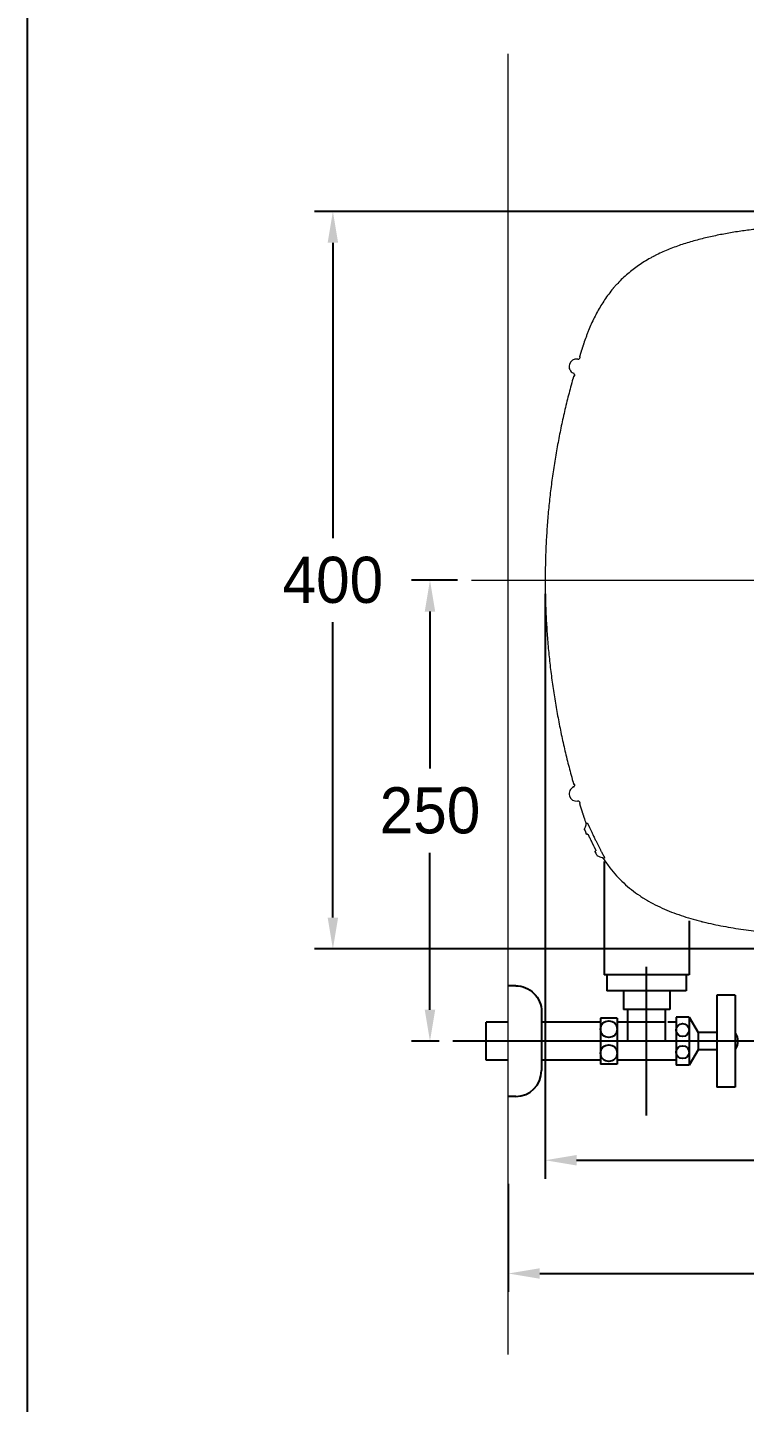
# Model space of a CAD drawing. Header units: millimetres. Extents: x 0 to 1800, y -67 to 2530.
# Drawn here: x 0 to 389, y 1099 to 1845 of the extents above; entities that cross this region are included whole.
import ezdxf
from ezdxf.lldxf.tags import DXFTag

# ---------------------------------------------------------------- set-up
doc = ezdxf.new("R2010")
doc.units = ezdxf.units.MM
for name, color, linetype in [('내부선 및 부속', 4, 'Continuous'), ('도각라인', 255, 'Continuous'), ('외형선', 3, 'Continuous'), ('중심선', 1, 'DASHED'), ('치수선', 7, 'Continuous')]:
    doc.layers.add(name, color=color, linetype=linetype)
doc.styles.add('____', font='')
doc.styles.get('____').set_extended_font_data('굴림')
tags = doc.linetypes.add('DASHDOT', pattern=[70, 31, -13, 13, -13]).pattern_tags.tags
tags[10:11] = [DXFTag(74, 4), DXFTag(75, 0), DXFTag(340, '0'), DXFTag(46, 0.0), DXFTag(50, 0.0), DXFTag(44, 0.0), DXFTag(45, 0.0)]
tags[8:9] = [DXFTag(74, 4), DXFTag(75, 0), DXFTag(340, '0'), DXFTag(46, 0.0), DXFTag(50, 0.0), DXFTag(44, 0.0), DXFTag(45, 0.0)]
tags[6:7] = [DXFTag(74, 4), DXFTag(75, 0), DXFTag(340, '0'), DXFTag(46, 0.0), DXFTag(50, 0.0), DXFTag(44, 0.0), DXFTag(45, 0.0)]
tags[4:5] = [DXFTag(74, 4), DXFTag(75, 0), DXFTag(340, '0'), DXFTag(46, 0.0), DXFTag(50, 0.0), DXFTag(44, 0.0), DXFTag(45, 0.0)]
tags = doc.linetypes.add('DASHED', pattern=[25.72, 12.86, -12.86]).pattern_tags.tags
tags[6:7] = [DXFTag(74, 4), DXFTag(75, 0), DXFTag(340, '0'), DXFTag(46, 0.0), DXFTag(50, 0.0), DXFTag(44, 0.0), DXFTag(45, 0.0)]
tags[4:5] = [DXFTag(74, 4), DXFTag(75, 0), DXFTag(340, '0'), DXFTag(46, 0.0), DXFTag(50, 0.0), DXFTag(44, 0.0), DXFTag(45, 0.0)]
doc.dimstyles.new('MSADIM', dxfattribs={"dimtxt": 33, "dimasz": 17, "dimexe": 10, "dimexo": 7.5, "dimgap": 10, "dimtad": 0, "dimtih": 1, "dimtoh": 1, "dimdec": 0, "dimzin": 1, "dimdsep": 46, "dimtxsty": '____', "dimcen": 11.25, "dimadec": 0, "dimazin": 0, "dimtfac": 1, "dimtdec": 0, "dimtix": 1, "dimtmove": 0, "dimatfit": 3, "dimfxl": 0, "dimtolj": 1, "dimtzin": 1, "dimarcsym": 0})

# ---------------------------------------------------------------- blocks, each defined once
blk = doc.blocks.new('*D37')
at = {"layer": '치수선', "color": 0, "linetype": 'Continuous', "lineweight": -2}
for p, q in [((588.21, 1745.09), (155.58, 1745.09)), ((165.58, 1728.09), (165.58, 1567.93)), ((165.58, 1362.09), (165.58, 1522.26)), ((588.21, 1345.09), (155.58, 1345.09))]:
    blk.add_line(p, q, dxfattribs=at)
at = {"layer": '치수선', "color": 0, "linetype": 'Continuous'}
for points in [[(162.75, 1728.09), (168.42, 1728.09), (165.58, 1745.09)], [(162.75, 1362.09), (168.42, 1362.09), (165.58, 1345.09)]]:
    blk.add_solid(points, dxfattribs=at)
at = {"layer": '치수선', "color": 0, "linetype": 'Continuous', "insert": (165.58, 1545.09), "char_height": 25, "attachment_point": 5, "style": '____'}
blk.add_mtext('\\A1;400', dxfattribs=at)
blk = doc.blocks.new('*D33')
at = {"layer": '치수선', "color": 0, "linetype": 'Continuous', "lineweight": -2}
for p, q in [((233.21, 1545.09), (208.24, 1545.09)), ((218.24, 1528.09), (218.24, 1442.91)), ((218.24, 1312.09), (218.24, 1397.28)), ((223.21, 1295.09), (208.24, 1295.09))]:
    blk.add_line(p, q, dxfattribs=at)
at = {"layer": '치수선', "color": 0, "linetype": 'Continuous'}
for points in [[(215.4, 1528.09), (221.07, 1528.09), (218.24, 1545.09)], [(215.4, 1312.09), (221.07, 1312.09), (218.24, 1295.09)]]:
    blk.add_solid(points, dxfattribs=at)
at = {"layer": '치수선', "color": 0, "linetype": 'Continuous', "insert": (218.24, 1420.09), "char_height": 25, "attachment_point": 5, "style": '____'}
blk.add_mtext('\\A1;250', dxfattribs=at)
blk = doc.blocks.new('*D34')
at = {"layer": '치수선', "color": 0, "linetype": 'Continuous', "lineweight": -2}
for p, q in [((280.71, 1537.59), (280.71, 1220.49)), ((1003.36, 1537.59), (1003.36, 1220.49)), ((297.71, 1230.49), (604.9, 1230.49)), ((986.36, 1230.49), (679.16, 1230.49))]:
    blk.add_line(p, q, dxfattribs=at)
at = {"layer": '치수선', "color": 0, "linetype": 'Continuous'}
for points in [[(297.71, 1233.33), (297.71, 1227.66), (280.71, 1230.49)], [(986.36, 1233.33), (986.36, 1227.66), (1003.36, 1230.49)]]:
    blk.add_solid(points, dxfattribs=at)
at = {"layer": '치수선', "color": 0, "linetype": 'Continuous', "insert": (642.03, 1230.49), "char_height": 25, "attachment_point": 5, "style": '____'}
blk.add_mtext('\\A1;720', dxfattribs=at)
blk = doc.blocks.new('*D35')
at = {"layer": '치수선', "color": 0, "linetype": 'Continuous', "lineweight": -2}
for p, q in [((1003.36, 1537.59), (1003.36, 1159.08)), ((260.71, 1217.64), (260.71, 1159.08)), ((277.71, 1169.08), (594.9, 1169.08)), ((986.36, 1169.08), (669.16, 1169.08))]:
    blk.add_line(p, q, dxfattribs=at)
at = {"layer": '치수선', "color": 0, "linetype": 'Continuous'}
for points in [[(277.71, 1171.92), (277.71, 1166.25), (260.71, 1169.08)], [(986.36, 1171.92), (986.36, 1166.25), (1003.36, 1169.08)]]:
    blk.add_solid(points, dxfattribs=at)
at = {"layer": '치수선', "color": 0, "linetype": 'Continuous', "insert": (632.03, 1169.08), "char_height": 25, "attachment_point": 5, "style": '____'}
blk.add_mtext('\\A1;740', dxfattribs=at)

msp = doc.modelspace()

# ---------------------------------------------------------------- linework, layer by layer
at = {"layer": '내부선 및 부속', "linetype": 'Continuous'}
for p, q in [((312.71, 1392.6), (312.71, 1331.09)), ((358.71, 1360.34), (358.71, 1331.09)), ((358.71, 1331.09), (312.71, 1331.09)), ((314.21, 1331.09), (314.21, 1322.34)), ((357.21, 1331.09), (357.21, 1322.34)), ((264.71, 1325.09), (260.71, 1325.09)), ((357.21, 1322.34), (314.21, 1322.34)), ((323.21, 1322.34), (323.21, 1312.34)), ((348.21, 1322.34), (348.21, 1312.34)), ((373.71, 1320.09), (373.71, 1270.09)), ((383.71, 1320.09), (373.71, 1320.09)), ((383.71, 1320.09), (383.71, 1270.09)), ((248.71, 1284.84), (248.71, 1305.34)), ((260.71, 1305.34), (248.71, 1305.34)), ((278.71, 1311.09), (278.71, 1279.09)), ((310.71, 1305.34), (278.71, 1305.34)), ((310.71, 1307.59), (310.71, 1282.59)), ((319.71, 1307.59), (310.71, 1307.59)), ((319.71, 1307.59), (319.71, 1282.59)), ((337.68, 1305.34), (319.71, 1305.34)), ((348.21, 1312.34), (323.21, 1312.34)), ((325.46, 1295.09), (325.46, 1312.34)), ((345.96, 1305.34), (335.71, 1305.34)), ((345.96, 1295.09), (345.96, 1312.34)), ((351.71, 1305.34), (347.21, 1305.34)), ((358.71, 1308.09), (351.71, 1308.09)), ((351.71, 1308.09), (351.71, 1282.09)), ((358.71, 1308.09), (358.71, 1282.09)), ((358.71, 1308.09), (363.71, 1299.84)), ((363.71, 1299.84), (363.71, 1290.34)), ((373.71, 1299.84), (363.71, 1299.84)), ((363.71, 1290.34), (358.71, 1282.09)), ((373.71, 1290.34), (363.71, 1290.34)), ((260.71, 1284.84), (248.71, 1284.84)), ((310.71, 1284.84), (278.71, 1284.84)), ((319.71, 1282.59), (310.71, 1282.59)), ((351.71, 1284.84), (319.71, 1284.84)), ((358.71, 1282.09), (351.71, 1282.09)), ((383.71, 1270.09), (373.71, 1270.09)), ((264.71, 1265.09), (260.71, 1265.09))]:
    msp.add_line(p, q, dxfattribs=at)
at = {"layer": '내부선 및 부속', "linetype": 'Continuous', "flags": 128}
for points in [[(264.71, 1325.09, -0.414214), (278.71, 1311.09)], [(383.71, 1299.59, -0.31563), (383.71, 1290.59)]]:
    msp.add_lwpolyline(points, format="xyb", dxfattribs=at)
at = {"layer": '내부선 및 부속', "linetype": 'Continuous'}
for centre, radius in [((315.21, 1301.59), 4.5), ((355.21, 1301.09), 3.5), ((315.21, 1288.59), 4.5), ((355.21, 1289.09), 3.5)]:
    msp.add_circle(centre, radius, dxfattribs=at)
msp.add_arc((264.71, 1279.09), 14, 270, 360, dxfattribs=at)
at = {"layer": '내부선 및 부속', "linetype": 'Continuous', "lineweight": 13}
for points, knots in [([(302.88, 1413.14), (302.91, 1413.15), (302.93, 1413.16), (303.01, 1413.2), (303.08, 1413.23), (303.23, 1413.3), (303.32, 1413.34), (303.41, 1413.39)], [0, 0, 0, 0, 0.177242, 0.177242, 0.58862, 0.58862, 1, 1, 1, 1]), ([(303.41, 1413.39), (303.41, 1413.39), (303.41, 1413.39), (303.42, 1413.39), (303.42, 1413.39), (303.42, 1413.39), (303.42, 1413.39), (303.43, 1413.39), (303.43, 1413.39), (303.43, 1413.39), (303.43, 1413.39), (303.44, 1413.39), (303.44, 1413.39), (303.44, 1413.39), (303.44, 1413.39), (303.45, 1413.39), (303.45, 1413.39), (303.45, 1413.38), (303.46, 1413.38), (303.46, 1413.38), (303.46, 1413.38), (303.47, 1413.37), (303.47, 1413.37), (303.47, 1413.37), (303.48, 1413.36), (303.48, 1413.36), (303.48, 1413.36), (303.49, 1413.35), (303.49, 1413.35), (303.5, 1413.34), (303.5, 1413.34), (303.5, 1413.33), (303.51, 1413.33), (303.51, 1413.32), (303.52, 1413.32), (303.52, 1413.31), (303.53, 1413.3), (303.53, 1413.3), (303.54, 1413.29), (303.54, 1413.28), (303.55, 1413.28), (303.55, 1413.27), (303.56, 1413.26), (303.56, 1413.25), (303.57, 1413.25), (303.57, 1413.24), (303.58, 1413.23), (303.58, 1413.22), (303.59, 1413.21), (303.6, 1413.2), (303.6, 1413.19), (303.61, 1413.19), (303.61, 1413.18), (303.62, 1413.17), (303.63, 1413.16), (303.63, 1413.15), (303.64, 1413.13), (303.64, 1413.12), (303.65, 1413.11), (303.66, 1413.1), (303.66, 1413.09), (303.67, 1413.08), (303.68, 1413.07), (303.68, 1413.05), (303.69, 1413.04), (303.7, 1413.03), (303.71, 1413.02), (303.71, 1413), (303.72, 1412.99), (303.73, 1412.98), (303.74, 1412.96), (303.74, 1412.95), (303.75, 1412.94), (303.76, 1412.92), (303.77, 1412.91), (303.77, 1412.89), (303.78, 1412.88), (303.79, 1412.86), (303.8, 1412.85), (303.81, 1412.83), (303.82, 1412.82), (303.82, 1412.8), (303.83, 1412.79), (303.84, 1412.77), (303.85, 1412.75), (303.86, 1412.74), (303.91, 1412.64), (304, 1412.47), (304.14, 1412.17), (304.3, 1411.84), (304.48, 1411.48), (304.67, 1411.08), (304.9, 1410.58), (305.19, 1409.96), (305.54, 1409.2), (305.92, 1408.38), (306.32, 1407.52), (306.74, 1406.63), (307.18, 1405.72), (307.63, 1404.79), (308.05, 1403.93), (308.45, 1403.12), (308.82, 1402.39), (309.19, 1401.66), (309.55, 1400.95), (309.91, 1400.25), (310.27, 1399.57), (310.61, 1398.92), (310.94, 1398.31), (311.25, 1397.73), (311.54, 1397.19), (311.81, 1396.68), (312.05, 1396.22), (312.27, 1395.81), (312.46, 1395.44), (312.57, 1395.22), (312.62, 1395.11), (312.64, 1395.08), (312.65, 1395.05), (312.66, 1395.02), (312.68, 1394.99), (312.69, 1394.96), (312.7, 1394.93), (312.72, 1394.91), (312.73, 1394.88), (312.74, 1394.85), (312.75, 1394.83), (312.76, 1394.81), (312.77, 1394.78), (312.78, 1394.76), (312.79, 1394.74), (312.8, 1394.72), (312.81, 1394.7), (312.81, 1394.68), (312.82, 1394.66), (312.83, 1394.64), (312.83, 1394.62), (312.84, 1394.6), (312.85, 1394.59), (312.85, 1394.57), (312.86, 1394.55), (312.86, 1394.54), (312.86, 1394.53), (312.87, 1394.51), (312.87, 1394.5), (312.87, 1394.49), (312.88, 1394.48), (312.88, 1394.47), (312.88, 1394.46), (312.88, 1394.45), (312.88, 1394.44), (312.88, 1394.43), (312.88, 1394.42), (312.88, 1394.42), (312.88, 1394.41), (312.88, 1394.4), (312.87, 1394.4), (312.87, 1394.4), (312.87, 1394.39), (312.86, 1394.39), (312.86, 1394.39), (312.86, 1394.39), (312.86, 1394.39)], [0, 0, 0, 0, 0.001482, 0.002962, 0.004442, 0.005921, 0.007398, 0.008875, 0.01035, 0.011825, 0.013299, 0.014772, 0.016244, 0.017715, 0.019186, 0.020656, 0.022125, 0.023594, 0.025062, 0.02653, 0.027997, 0.029463, 0.030929, 0.032395, 0.03386, 0.035325, 0.036789, 0.038253, 0.039717, 0.041181, 0.042644, 0.044108, 0.045571, 0.047034, 0.048497, 0.04996, 0.051423, 0.052886, 0.054349, 0.055812, 0.057276, 0.058739, 0.060203, 0.061667, 0.063131, 0.064596, 0.066061, 0.067526, 0.068992, 0.070458, 0.071924, 0.073392, 0.074859, 0.076327, 0.077796, 0.079266, 0.080736, 0.082206, 0.083678, 0.08515, 0.086623, 0.088097, 0.089572, 0.091048, 0.092524, 0.094002, 0.09548, 0.09696, 0.09844, 0.099922, 0.101405, 0.102889, 0.104374, 0.10586, 0.107348, 0.108836, 0.110326, 0.111818, 0.11331, 0.114805, 0.1163, 0.117797, 0.119295, 0.120795, 0.122297, 0.1238, 0.125304, 0.146523, 0.167459, 0.188197, 0.20882, 0.229414, 0.250058, 0.281185, 0.312157, 0.343237, 0.374675, 0.406301, 0.43752, 0.468608, 0.499849, 0.524857, 0.549682, 0.574481, 0.599413, 0.62463, 0.650177, 0.675293, 0.700153, 0.724932, 0.749801, 0.775241, 0.800336, 0.825271, 0.850225, 0.875374, 0.878145, 0.880909, 0.883668, 0.886421, 0.889169, 0.891912, 0.89465, 0.897383, 0.900112, 0.902836, 0.905557, 0.908274, 0.910987, 0.913696, 0.916403, 0.919107, 0.921808, 0.924507, 0.927203, 0.929898, 0.932591, 0.935282, 0.937972, 0.940661, 0.943349, 0.946036, 0.948723, 0.95141, 0.954097, 0.956784, 0.959472, 0.96216, 0.964849, 0.96754, 0.970232, 0.972926, 0.975621, 0.978318, 0.981018, 0.983721, 0.986426, 0.989134, 0.991845, 0.99456, 0.997278, 1, 1, 1, 1]), ([(312.86, 1394.39), (312.85, 1394.38), (312.83, 1394.38), (312.81, 1394.37), (312.79, 1394.36), (312.77, 1394.35), (312.75, 1394.34), (312.73, 1394.33), (312.71, 1394.32), (312.69, 1394.31), (312.67, 1394.3), (312.65, 1394.29), (312.63, 1394.28), (312.62, 1394.27), (312.6, 1394.26), (312.58, 1394.25), (312.56, 1394.25), (312.54, 1394.24), (312.52, 1394.23), (312.51, 1394.22), (312.49, 1394.21), (312.47, 1394.2), (312.45, 1394.2), (312.44, 1394.19), (312.42, 1394.18), (312.4, 1394.17), (312.39, 1394.17), (312.37, 1394.16), (312.35, 1394.15), (312.34, 1394.14), (312.32, 1394.14), (312.31, 1394.13), (312.29, 1394.12), (312.28, 1394.12), (312.26, 1394.11), (312.25, 1394.1), (312.24, 1394.1), (312.23, 1394.1)], [0, 0, 0, 0, 0.028466, 0.056939, 0.085417, 0.113902, 0.142393, 0.170889, 0.199392, 0.227901, 0.256416, 0.284937, 0.313465, 0.341998, 0.370538, 0.399084, 0.427636, 0.456194, 0.484758, 0.513329, 0.541906, 0.570489, 0.599079, 0.627675, 0.656277, 0.684885, 0.7135, 0.742121, 0.770749, 0.799383, 0.828023, 0.85667, 0.885323, 0.913983, 0.942649, 0.971321, 1, 1, 1, 1])]:
    msp.add_open_spline(points, degree=3, knots=knots, dxfattribs=at)
at = {"layer": '도각라인', "color": 7}
msp.add_line((0, 0), (0, 2530), dxfattribs=at)
at = {"layer": '외형선', "linetype": 'Continuous', "lineweight": 18}
msp.add_line((260.71, 1125.09), (260.71, 1830.5), dxfattribs=at)
at = {"layer": '외형선', "linetype": 'Continuous', "lineweight": 13}
for centre, start, end in [((297.66, 1660.94), 80.71558, 246.01477), ((297.66, 1429.24), 112.3192, 279.28444)]:
    msp.add_arc(centre, 4, start, end, dxfattribs=at)
at = {"layer": '외형선'}
msp.add_arc((670.71, 1545.09), 390, 179.99981, 180.00008, dxfattribs=at)
at = {"layer": '외형선', "linetype": 'Continuous', "lineweight": 13}
for points, knots in [([(395.11, 1735.45), (392.62, 1735.15), (390.15, 1734.82), (385.21, 1734.11), (382.75, 1733.72), (377.85, 1732.88), (375.41, 1732.41), (371.77, 1731.66), (370.56, 1731.39), (368.14, 1730.84), (366.94, 1730.56), (364.53, 1729.96), (363.34, 1729.64), (360.95, 1728.99), (359.76, 1728.65), (357.38, 1727.93), (356.2, 1727.56), (353.85, 1726.77), (352.67, 1726.37), (350.34, 1725.51), (349.17, 1725.06), (346.86, 1724.12), (345.71, 1723.63), (343.42, 1722.61), (342.28, 1722.07), (340.86, 1721.37), (340.44, 1721.15), (340.02, 1720.93), (339.74, 1720.79), (339.6, 1720.72), (338.89, 1720.35), (338.34, 1720.05), (335.57, 1718.52), (333.44, 1717.2), (330.35, 1715.08), (329.34, 1714.35), (327.36, 1712.83), (326.39, 1712.04), (324.5, 1710.42), (323.57, 1709.58), (321.76, 1707.86), (320.87, 1706.96), (319.58, 1705.58), (318.94, 1704.88), (318.21, 1704.05), (317.9, 1703.69), (317.7, 1703.44), (317.59, 1703.32), (316.67, 1702.23), (315.89, 1701.23), (313.61, 1698.21), (312.21, 1696.12), (309.61, 1691.84), (308.41, 1689.64), (306.74, 1686.26), (305.68, 1683.99), (304.69, 1681.67), (303.98, 1679.91), (303.75, 1679.32), (303.41, 1678.44), (303.29, 1678.14), (303.07, 1677.55), (302.52, 1676.07), (301.99, 1674.57), (301.59, 1673.37)], [0, 0, 0, 0, 0.0625, 0.0625, 0.125, 0.125, 0.1875, 0.1875, 0.21875, 0.21875, 0.25, 0.25, 0.28125, 0.28125, 0.3125, 0.3125, 0.34375, 0.34375, 0.375, 0.375, 0.40625, 0.40625, 0.4375, 0.4375, 0.46875, 0.46875, 0.476562, 0.480469, 0.480469, 0.484375, 0.484375, 0.5, 0.5, 0.5625, 0.5625, 0.59375, 0.59375, 0.625, 0.625, 0.65625, 0.65625, 0.6875, 0.6875, 0.703125, 0.710937, 0.714844, 0.714844, 0.71875, 0.71875, 0.75, 0.75, 0.8125, 0.8125, 0.875, 0.875, 0.90625, 0.9375, 0.9375, 0.953125, 0.953125, 0.960937, 0.960937, 0.96875, 1, 1, 1, 1]), ([(298.34, 1664.89), (298.38, 1664.88), (298.42, 1664.88), (298.46, 1664.88), (298.49, 1664.88), (298.52, 1664.88), (298.56, 1664.88), (298.58, 1664.89), (298.62, 1664.89), (298.64, 1664.89), (298.7, 1664.91), (298.78, 1664.93), (298.85, 1664.96), (298.91, 1664.98), (298.93, 1664.99), (298.96, 1665.01), (298.98, 1665.02), (299.03, 1665.05), (299.1, 1665.1), (299.16, 1665.16), (299.18, 1665.18)], [-0.160439, -0.160439, -0.160439, -0.160439, 0, 0, 0, 0.09849, 0.09849, 0.173616, 0.173616, 0.248741, 0.248741, 0.398993, 0.549245, 0.549245, 0.624371, 0.624371, 0.699497, 0.699497, 0.849748, 1, 1, 1, 1]), ([(299.41, 1665.58), (299.4, 1665.55), (299.39, 1665.51), (299.36, 1665.44), (299.35, 1665.41), (299.32, 1665.36), (299.31, 1665.34), (299.28, 1665.31), (299.27, 1665.29), (299.24, 1665.24), (299.21, 1665.21), (299.18, 1665.18)], [0, 0, 0, 0, 0.25, 0.25, 0.5, 0.5, 0.625, 0.625, 0.75, 0.75, 1, 1, 1, 1]), ([(299.72, 1667.63), (299.69, 1667.54), (299.66, 1667.45), (299.62, 1667.31), (299.6, 1667.26), (299.58, 1667.2), (299.58, 1667.17), (299.56, 1667.13), (299.56, 1667.11), (299.52, 1667), (299.5, 1666.92), (299.47, 1666.82), (299.46, 1666.8), (299.45, 1666.76), (299.45, 1666.74), (299.43, 1666.69), (299.42, 1666.65), (299.39, 1666.55), (299.37, 1666.49), (299.36, 1666.43), (299.35, 1666.41), (299.35, 1666.39), (299.34, 1666.38), (299.33, 1666.34), (299.32, 1666.3), (299.32, 1666.27), (299.31, 1666.25), (299.31, 1666.24), (299.31, 1666.23), (299.31, 1666.23), (299.3, 1666.2), (299.3, 1666.19), (299.3, 1666.19)], [0, 0, 0, 0, 0.125, 0.125, 0.1875, 0.1875, 0.21875, 0.21875, 0.25, 0.25, 0.375, 0.375, 0.40625, 0.40625, 0.4375, 0.4375, 0.5, 0.5, 0.625, 0.625, 0.65625, 0.65625, 0.6875, 0.6875, 0.75, 0.8125, 0.8125, 0.84375, 0.84375, 0.875, 0.875, 1, 1, 1, 1]), ([(299.55, 1666.12), (299.55, 1666.12), (299.55, 1666.11), (299.55, 1666.09), (299.55, 1666.07), (299.54, 1666.07), (299.54, 1666.05), (299.54, 1666.04), (299.53, 1666.02), (299.53, 1665.99), (299.52, 1665.96), (299.52, 1665.94), (299.51, 1665.92), (299.51, 1665.91), (299.5, 1665.9), (299.49, 1665.86), (299.48, 1665.8), (299.46, 1665.73), (299.44, 1665.68), (299.44, 1665.66), (299.43, 1665.62), (299.42, 1665.6), (299.41, 1665.58)], [0, 0, 0, 0, 0.125, 0.25, 0.25, 0.3125, 0.3125, 0.375, 0.375, 0.5, 0.5, 0.5625, 0.59375, 0.59375, 0.625, 0.625, 0.75, 0.875, 0.875, 0.9375, 0.9375, 1, 1, 1, 1]), ([(296.15, 1655.65), (296.15, 1655.65), (296.14, 1655.65), (296.13, 1655.62), (296.13, 1655.61), (296.12, 1655.59), (296.12, 1655.58), (296.11, 1655.57), (296.11, 1655.56), (296.09, 1655.51), (296.08, 1655.47), (296.06, 1655.4), (296.05, 1655.39), (296.05, 1655.36), (296.04, 1655.35), (296.03, 1655.3), (296.02, 1655.27), (295.99, 1655.17), (295.96, 1655.1), (295.94, 1655), (295.93, 1654.98), (295.92, 1654.94), (295.91, 1654.92), (295.89, 1654.86), (295.87, 1654.77), (295.84, 1654.69), (295.82, 1654.62), (295.82, 1654.6), (295.8, 1654.55), (295.8, 1654.53), (295.76, 1654.41), (295.74, 1654.32), (295.71, 1654.22)], [0, 0, 0, 0, 0.125, 0.125, 0.1875, 0.1875, 0.21875, 0.21875, 0.25, 0.25, 0.375, 0.375, 0.40625, 0.40625, 0.4375, 0.4375, 0.5, 0.5, 0.625, 0.625, 0.65625, 0.65625, 0.6875, 0.6875, 0.75, 0.8125, 0.8125, 0.84375, 0.84375, 0.875, 0.875, 1, 1, 1, 1]), ([(296.61, 1656.56), (296.6, 1656.6), (296.58, 1656.68), (296.55, 1656.75), (296.53, 1656.81), (296.52, 1656.83), (296.5, 1656.86), (296.49, 1656.88), (296.46, 1656.93), (296.41, 1657), (296.36, 1657.06), (296.31, 1657.1), (296.3, 1657.11), (296.27, 1657.14), (296.25, 1657.15), (296.21, 1657.19), (296.14, 1657.24), (296.07, 1657.27), (296.03, 1657.29)], [0, 0, 0, 0, 0.125, 0.25, 0.25, 0.3125, 0.3125, 0.375, 0.375, 0.5, 0.625, 0.625, 0.6875, 0.6875, 0.75, 0.75, 0.875, 1, 1, 1, 1]), ([(296.58, 1656.1), (296.57, 1656.06), (296.55, 1655.99), (296.53, 1655.92), (296.51, 1655.87), (296.5, 1655.85), (296.49, 1655.82), (296.49, 1655.81), (296.48, 1655.77), (296.47, 1655.74), (296.46, 1655.71), (296.45, 1655.69), (296.44, 1655.68), (296.44, 1655.67), (296.44, 1655.66), (296.43, 1655.64), (296.42, 1655.61), (296.41, 1655.59), (296.41, 1655.58), (296.4, 1655.58), (296.4, 1655.58), (296.4, 1655.58), (296.4, 1655.58)], [0, 0, 0, 0, 0.125, 0.25, 0.25, 0.3125, 0.3125, 0.375, 0.375, 0.5, 0.5, 0.5625, 0.59375, 0.59375, 0.625, 0.625, 0.75, 0.875, 0.875, 0.9375, 0.9375, 1, 1, 1, 1]), ([(296.61, 1656.56), (296.61, 1656.52), (296.62, 1656.48), (296.62, 1656.4), (296.62, 1656.36), (296.62, 1656.3), (296.62, 1656.29), (296.62, 1656.25), (296.61, 1656.23), (296.6, 1656.17), (296.59, 1656.14), (296.58, 1656.1)], [0, 0, 0, 0, 0.25, 0.25, 0.5, 0.5, 0.625, 0.625, 0.75, 0.75, 1, 1, 1, 1]), ([(295.71, 1435.97), (295.74, 1435.87), (295.76, 1435.78), (295.8, 1435.64), (295.82, 1435.59), (295.83, 1435.52), (295.84, 1435.5), (295.85, 1435.46), (295.86, 1435.44), (295.89, 1435.33), (295.92, 1435.24), (295.95, 1435.15), (295.95, 1435.13), (295.96, 1435.09), (295.97, 1435.07), (295.99, 1435.02), (296, 1434.98), (296.03, 1434.88), (296.05, 1434.82), (296.07, 1434.76), (296.07, 1434.74), (296.08, 1434.72), (296.08, 1434.71), (296.09, 1434.68), (296.11, 1434.64), (296.12, 1434.6), (296.13, 1434.58), (296.13, 1434.58), (296.13, 1434.57), (296.13, 1434.56), (296.14, 1434.54), (296.15, 1434.53), (296.15, 1434.53)], [0, 0, 0, 0, 0.125, 0.125, 0.1875, 0.1875, 0.21875, 0.21875, 0.25, 0.25, 0.375, 0.375, 0.40625, 0.40625, 0.4375, 0.4375, 0.5, 0.5, 0.625, 0.625, 0.65625, 0.65625, 0.6875, 0.6875, 0.75, 0.8125, 0.8125, 0.84375, 0.84375, 0.875, 0.875, 1, 1, 1, 1]), ([(296.14, 1432.94), (296.19, 1432.99), (296.22, 1433), (296.25, 1433.03), (296.27, 1433.04), (296.3, 1433.07), (296.31, 1433.08), (296.36, 1433.13), (296.41, 1433.19), (296.46, 1433.25), (296.49, 1433.3), (296.5, 1433.32), (296.52, 1433.36), (296.53, 1433.38), (296.55, 1433.43), (296.58, 1433.51), (296.6, 1433.58), (296.61, 1433.62)], [0, 0, 0, 0, 0.098491, 0.098491, 0.173617, 0.173617, 0.248742, 0.248742, 0.398994, 0.549245, 0.549245, 0.624371, 0.624371, 0.699497, 0.699497, 0.849748, 1, 1, 1, 1]), ([(296.4, 1434.61), (296.4, 1434.61), (296.41, 1434.6), (296.41, 1434.58), (296.42, 1434.57), (296.43, 1434.56), (296.43, 1434.55), (296.43, 1434.54), (296.44, 1434.51), (296.45, 1434.49), (296.46, 1434.46), (296.47, 1434.44), (296.48, 1434.42), (296.48, 1434.41), (296.48, 1434.4), (296.49, 1434.36), (296.51, 1434.3), (296.54, 1434.23), (296.55, 1434.18), (296.56, 1434.16), (296.57, 1434.12), (296.58, 1434.1), (296.58, 1434.08)], [0, 0, 0, 0, 0.125, 0.25, 0.25, 0.3125, 0.3125, 0.375, 0.375, 0.5, 0.5, 0.5625, 0.59375, 0.59375, 0.625, 0.625, 0.75, 0.875, 0.875, 0.9375, 0.9375, 1, 1, 1, 1]), ([(296.58, 1434.08), (296.59, 1434.05), (296.6, 1434.01), (296.62, 1433.94), (296.62, 1433.9), (296.62, 1433.84), (296.62, 1433.82), (296.62, 1433.78), (296.62, 1433.76), (296.62, 1433.7), (296.61, 1433.66), (296.61, 1433.62)], [0, 0, 0, 0, 0.25, 0.25, 0.5, 0.5, 0.625, 0.625, 0.75, 0.75, 1, 1, 1, 1]), ([(299.18, 1425), (299.16, 1425.03), (299.1, 1425.08), (299.03, 1425.13), (298.98, 1425.16), (298.96, 1425.17), (298.93, 1425.19), (298.91, 1425.2), (298.85, 1425.23), (298.78, 1425.26), (298.7, 1425.28), (298.64, 1425.29), (298.62, 1425.29), (298.58, 1425.3), (298.56, 1425.3), (298.5, 1425.31), (298.42, 1425.31), (298.34, 1425.3), (298.3, 1425.29)], [0, 0, 0, 0, 0.125, 0.25, 0.25, 0.3125, 0.3125, 0.375, 0.375, 0.5, 0.625, 0.625, 0.6875, 0.6875, 0.75, 0.75, 0.875, 1, 1, 1, 1]), ([(299.18, 1425), (299.21, 1424.97), (299.24, 1424.94), (299.29, 1424.88), (299.31, 1424.85), (299.34, 1424.79), (299.35, 1424.78), (299.36, 1424.74), (299.37, 1424.73), (299.39, 1424.67), (299.4, 1424.64), (299.41, 1424.6)], [0, 0, 0, 0, 0.25, 0.25, 0.5, 0.5, 0.625, 0.625, 0.75, 0.75, 1, 1, 1, 1]), ([(299.41, 1424.6), (299.43, 1424.56), (299.45, 1424.49), (299.47, 1424.42), (299.48, 1424.37), (299.49, 1424.35), (299.49, 1424.32), (299.5, 1424.31), (299.51, 1424.26), (299.52, 1424.24), (299.53, 1424.2), (299.53, 1424.19), (299.53, 1424.17), (299.54, 1424.16), (299.54, 1424.16), (299.54, 1424.13), (299.55, 1424.1), (299.55, 1424.08), (299.55, 1424.07), (299.55, 1424.07), (299.55, 1424.07), (299.55, 1424.07), (299.55, 1424.07)], [0, 0, 0, 0, 0.125, 0.25, 0.25, 0.3125, 0.3125, 0.375, 0.375, 0.5, 0.5, 0.5625, 0.59375, 0.59375, 0.625, 0.625, 0.75, 0.875, 0.875, 0.9375, 0.9375, 1, 1, 1, 1]), ([(299.3, 1423.99), (299.3, 1423.99), (299.3, 1423.98), (299.31, 1423.95), (299.31, 1423.94), (299.31, 1423.92), (299.32, 1423.91), (299.32, 1423.9), (299.32, 1423.89), (299.33, 1423.84), (299.34, 1423.8), (299.36, 1423.73), (299.37, 1423.72), (299.37, 1423.69), (299.38, 1423.68), (299.39, 1423.63), (299.4, 1423.6), (299.43, 1423.5), (299.45, 1423.43), (299.48, 1423.33), (299.49, 1423.31), (299.5, 1423.27), (299.5, 1423.25), (299.52, 1423.19), (299.55, 1423.1), (299.58, 1423.01), (299.6, 1422.95), (299.6, 1422.92), (299.62, 1422.88), (299.62, 1422.86), (299.66, 1422.74), (299.69, 1422.65), (299.72, 1422.55)], [0, 0, 0, 0, 0.125, 0.125, 0.1875, 0.1875, 0.21875, 0.21875, 0.25, 0.25, 0.375, 0.375, 0.40625, 0.40625, 0.4375, 0.4375, 0.5, 0.5, 0.625, 0.625, 0.65625, 0.65625, 0.6875, 0.6875, 0.75, 0.8125, 0.8125, 0.84375, 0.84375, 0.875, 0.875, 1, 1, 1, 1]), ([(302.08, 1409.63), (302.07, 1409.66), (302.06, 1409.69), (302.05, 1409.74), (302.05, 1409.77), (302.05, 1409.83), (302.05, 1409.86), (302.06, 1409.92), (302.06, 1409.94), (302.07, 1409.97)], [0, 0, 0, 0, 0.25, 0.25, 0.5, 0.5, 0.75, 0.75, 1, 1, 1, 1]), ([(302.9, 1412.48), (302.91, 1412.53), (302.93, 1412.59), (302.94, 1412.67), (302.94, 1412.7), (302.95, 1412.75), (302.95, 1412.78), (302.94, 1412.84), (302.94, 1412.87), (302.94, 1412.92), (302.93, 1412.95), (302.92, 1413.03), (302.9, 1413.08), (302.88, 1413.14)], [0, 0, 0, 0, 0.25, 0.25, 0.375, 0.375, 0.5, 0.5, 0.625, 0.625, 0.75, 0.75, 1, 1, 1, 1]), ([(303.79, 1407.36), (303.74, 1407.32), (303.69, 1407.28), (303.64, 1407.25), (303.61, 1407.24), (303.57, 1407.23), (303.52, 1407.21), (303.51, 1407.21), (303.48, 1407.21), (303.47, 1407.2), (303.46, 1407.2), (303.45, 1407.2), (303.41, 1407.2), (303.37, 1407.2), (303.32, 1407.21), (303.3, 1407.21), (303.27, 1407.22), (303.24, 1407.23), (303.21, 1407.24), (303.18, 1407.26), (303.16, 1407.27), (303.12, 1407.3), (303.09, 1407.32), (303.06, 1407.35), (303.04, 1407.36), (303.03, 1407.38), (303.02, 1407.39), (303.01, 1407.4), (303.01, 1407.41), (302.98, 1407.45), (302.97, 1407.47), (302.95, 1407.51)], [-0.215636, -0.215636, -0.215636, -0.215636, 0, 0, 0, 0.125, 0.125, 0.1875, 0.1875, 0.21875, 0.21875, 0.25, 0.25, 0.375, 0.375, 0.4375, 0.4375, 0.5, 0.5625, 0.5625, 0.625, 0.625, 0.75, 0.75, 0.8125, 0.8125, 0.84375, 0.84375, 0.875, 0.875, 1, 1, 1, 1]), ([(303.79, 1407.36), (303.8, 1407.33), (303.85, 1407.24), (303.94, 1407.08), (304.05, 1406.87), (304.17, 1406.63), (304.31, 1406.37), (304.45, 1406.08), (304.6, 1405.78), (304.76, 1405.46), (304.93, 1405.12), (305.12, 1404.73), (305.33, 1404.3), (305.56, 1403.83), (305.8, 1403.35), (306, 1402.93), (306.17, 1402.59), (306.31, 1402.31), (306.44, 1402.04), (306.58, 1401.77), (306.71, 1401.5), (306.84, 1401.24), (307, 1400.91), (307.19, 1400.53), (307.4, 1400.11), (307.59, 1399.72), (307.76, 1399.36), (307.92, 1399.02), (308.06, 1398.73), (308.16, 1398.52), (308.21, 1398.41), (308.22, 1398.37)], [0.059649, 0.059649, 0.059649, 0.059649, 0.0792463, 0.1117574, 0.1439959, 0.1761556, 0.208428, 0.2408068, 0.2730296, 0.3052872, 0.3377674, 0.3706512, 0.4118307, 0.4523837, 0.492691, 0.5331393, 0.5564128, 0.5795244, 0.6025487, 0.6255606, 0.648635, 0.671846, 0.6952661, 0.7364829, 0.7770981, 0.8175361, 0.8582191, 0.8991709, 0.9396921, 0.9802081, 1, 1, 1, 1]), ([(307.8, 1397.57), (307.78, 1397.6), (307.77, 1397.63), (307.75, 1397.68), (307.75, 1397.69), (307.74, 1397.72), (307.74, 1397.74), (307.73, 1397.79), (307.73, 1397.83), (307.74, 1397.88), (307.74, 1397.89), (307.75, 1397.93), (307.75, 1397.94), (307.76, 1397.99), (307.78, 1398.02), (307.81, 1398.08), (307.83, 1398.11), (307.86, 1398.15), (307.87, 1398.16), (307.9, 1398.18), (307.91, 1398.2), (307.95, 1398.23), (307.98, 1398.24), (308.01, 1398.26)], [0, 0, 0, 0, 0.125, 0.125, 0.1875, 0.1875, 0.25, 0.25, 0.375, 0.375, 0.4375, 0.4375, 0.5, 0.5, 0.625, 0.625, 0.75, 0.75, 0.8125, 0.8125, 0.875, 0.875, 1, 1, 1, 1]), ([(309.21, 1395.37), (309.18, 1395.38), (309.16, 1395.39), (309.11, 1395.42), (309.08, 1395.43), (309.04, 1395.47), (309.02, 1395.49), (308.98, 1395.53), (308.96, 1395.56), (308.95, 1395.58)], [0, 0, 0, 0, 0.25, 0.25, 0.5, 0.5, 0.75, 0.75, 1, 1, 1, 1]), ([(311.72, 1394.5), (311.31, 1394.64), (310.89, 1394.79), (310.05, 1395.08), (309.63, 1395.22), (309.21, 1395.37)], [0, 0, 0, 0, 0.5, 0.5, 1, 1, 1, 1]), ([(312.23, 1394.1), (312.2, 1394.14), (312.17, 1394.19), (312.1, 1394.27), (312.06, 1394.3), (311.99, 1394.36), (311.97, 1394.37), (311.92, 1394.4), (311.9, 1394.42), (311.83, 1394.45), (311.78, 1394.48), (311.72, 1394.5)], [0, 0, 0, 0, 0.25, 0.25, 0.5, 0.5, 0.625, 0.625, 0.75, 0.75, 1, 1, 1, 1]), ([(315.82, 1389.05), (316.97, 1387.57), (319.36, 1384.73), (321.96, 1382.11), (324.65, 1379.61), (326.05, 1378.41), (328.93, 1376.13), (330.43, 1375.04), (332.74, 1373.48), (333.52, 1372.98), (334.51, 1372.36), (334.71, 1372.24), (335.11, 1372), (335.7, 1371.63), (336.31, 1371.28), (338.32, 1370.13), (339.96, 1369.26), (343.27, 1367.63), (344.95, 1366.87), (348.34, 1365.44), (350.06, 1364.78), (353.51, 1363.52), (355.26, 1362.93), (358.78, 1361.82), (360.55, 1361.3), (363.23, 1360.57), (364.13, 1360.34), (365.25, 1360.05), (365.48, 1359.99), (365.93, 1359.88), (366.15, 1359.83), (366.83, 1359.66), (367.28, 1359.55), (369.54, 1359.01), (371.35, 1358.61), (374.97, 1357.86), (376.79, 1357.51), (380.44, 1356.86), (382.26, 1356.55), (385.92, 1355.97), (387.76, 1355.7), (391.43, 1355.19), (393.27, 1354.96), (395.11, 1354.74)], [0, 0, 0, 0, 0.0625, 0.125, 0.125, 0.1875, 0.1875, 0.25, 0.25, 0.28125, 0.28125, 0.289062, 0.289062, 0.296875, 0.3125, 0.3125, 0.375, 0.375, 0.4375, 0.4375, 0.5, 0.5, 0.5625, 0.5625, 0.625, 0.625, 0.65625, 0.65625, 0.664062, 0.664062, 0.671875, 0.671875, 0.6875, 0.6875, 0.75, 0.75, 0.8125, 0.8125, 0.875, 0.875, 0.9375, 0.9375, 1, 1, 1, 1])]:
    msp.add_open_spline(points, degree=3, knots=knots, dxfattribs=at)
for points, weights in [([(301.59, 1673.37), (300.95, 1671.46), (300.33, 1669.55), (299.72, 1667.63)], [1.02651088315, 1.02568050243, 1.02486962876, 1.02407826214]), ([(295.71, 1654.22), (275.58, 1582.39), (275.58, 1507.79), (295.71, 1435.97)], [1.0189030974, 0.993698967544, 0.993698967534, 1.01890309737]), ([(299.72, 1422.55), (300.33, 1420.63), (300.95, 1418.72), (301.59, 1416.82)], [1.0240782621, 1.02486965125, 1.02568054856, 1.02651095403])]:
    msp.add_rational_spline(points, weights, degree=3, dxfattribs=at)
for points in [[(298.34, 1664.89), (298.32, 1664.89), (298.31, 1664.89), (298.3, 1664.89)], [(299.3, 1666.19), (299.37, 1666.17), (299.45, 1666.15), (299.55, 1666.12)], [(296.4, 1655.58), (296.3, 1655.61), (296.22, 1655.63), (296.15, 1655.65)], [(296.14, 1432.94), (296.1, 1432.93), (296.06, 1432.91), (296.03, 1432.9)], [(296.15, 1434.53), (296.22, 1434.55), (296.3, 1434.58), (296.4, 1434.61)], [(299.55, 1424.07), (299.45, 1424.04), (299.37, 1424.01), (299.3, 1423.99)], [(301.59, 1416.82), (301.62, 1416.73), (301.65, 1416.64), (301.68, 1416.55)], [(301.68, 1416.55), (302.07, 1415.4), (302.47, 1414.27), (302.88, 1413.14)], [(302.07, 1409.97), (302.35, 1410.81), (302.62, 1411.64), (302.9, 1412.48)], [(302.08, 1409.63), (302.37, 1408.92), (302.66, 1408.21), (302.95, 1407.51)], [(307.8, 1397.57), (308.17, 1396.9), (308.55, 1396.24), (308.95, 1395.58)], [(308.01, 1398.26), (308.08, 1398.29), (308.15, 1398.33), (308.24, 1398.37)], [(312.23, 1394.1), (313.36, 1392.36), (314.56, 1390.68), (315.82, 1389.05)]]:
    msp.add_open_spline(points, degree=3, dxfattribs=at)
at = {"layer": '중심선', "linetype": 'DASHDOT', "lineweight": 18}
msp.add_line((240.71, 1545.09), (1023.36, 1545.09), dxfattribs=at)
at = {"layer": '중심선', "linetype": 'DASHDOT'}
for p, q in [((335.71, 1284.84), (335.71, 1335.34)), ((335.71, 1254.84), (335.71, 1335.34)), ((415.13, 1295.09), (230.71, 1295.09))]:
    msp.add_line(p, q, dxfattribs=at)

# ---------------------------------------------------------------- dimensions: what is measured, and where the dimension line sits
at = {"layer": '치수선', "linetype": 'Continuous'}
for base, p1, p2, picture, middle in [((165.58, 1345.09), (595.71, 1745.09), (595.71, 1345.09), '*D37', (165.58, 1545.09)), ((218.24, 1295.09), (240.71, 1545.09), (230.71, 1295.09), '*D33', (218.24, 1420.09))]:
    dim = msp.add_linear_dim(base=base, p1=p1, p2=p2, angle=90, dimstyle='MSADIM', override={"dimtxt": 25}, dxfattribs=at)
    dim.commit()
    dim.dimension.update_dxf_attribs({"geometry": picture, "text_midpoint": middle})
for base, p2, text, picture, middle in [((260.71, 1169.08), (260.71, 1225.14), '740', '*D35', (632.03, 1169.08)), ((280.71, 1230.49), (280.71, 1545.09), '720', '*D34', (642.03, 1230.49))]:
    dim = msp.add_linear_dim(base=base, p1=(1003.36, 1545.09), p2=p2, text=text, dimstyle='MSADIM', override={"dimtxt": 25}, dxfattribs=at)
    dim.commit()
    dim.dimension.update_dxf_attribs({"geometry": picture, "text_midpoint": middle})

doc.saveas('drawing.dxf')
